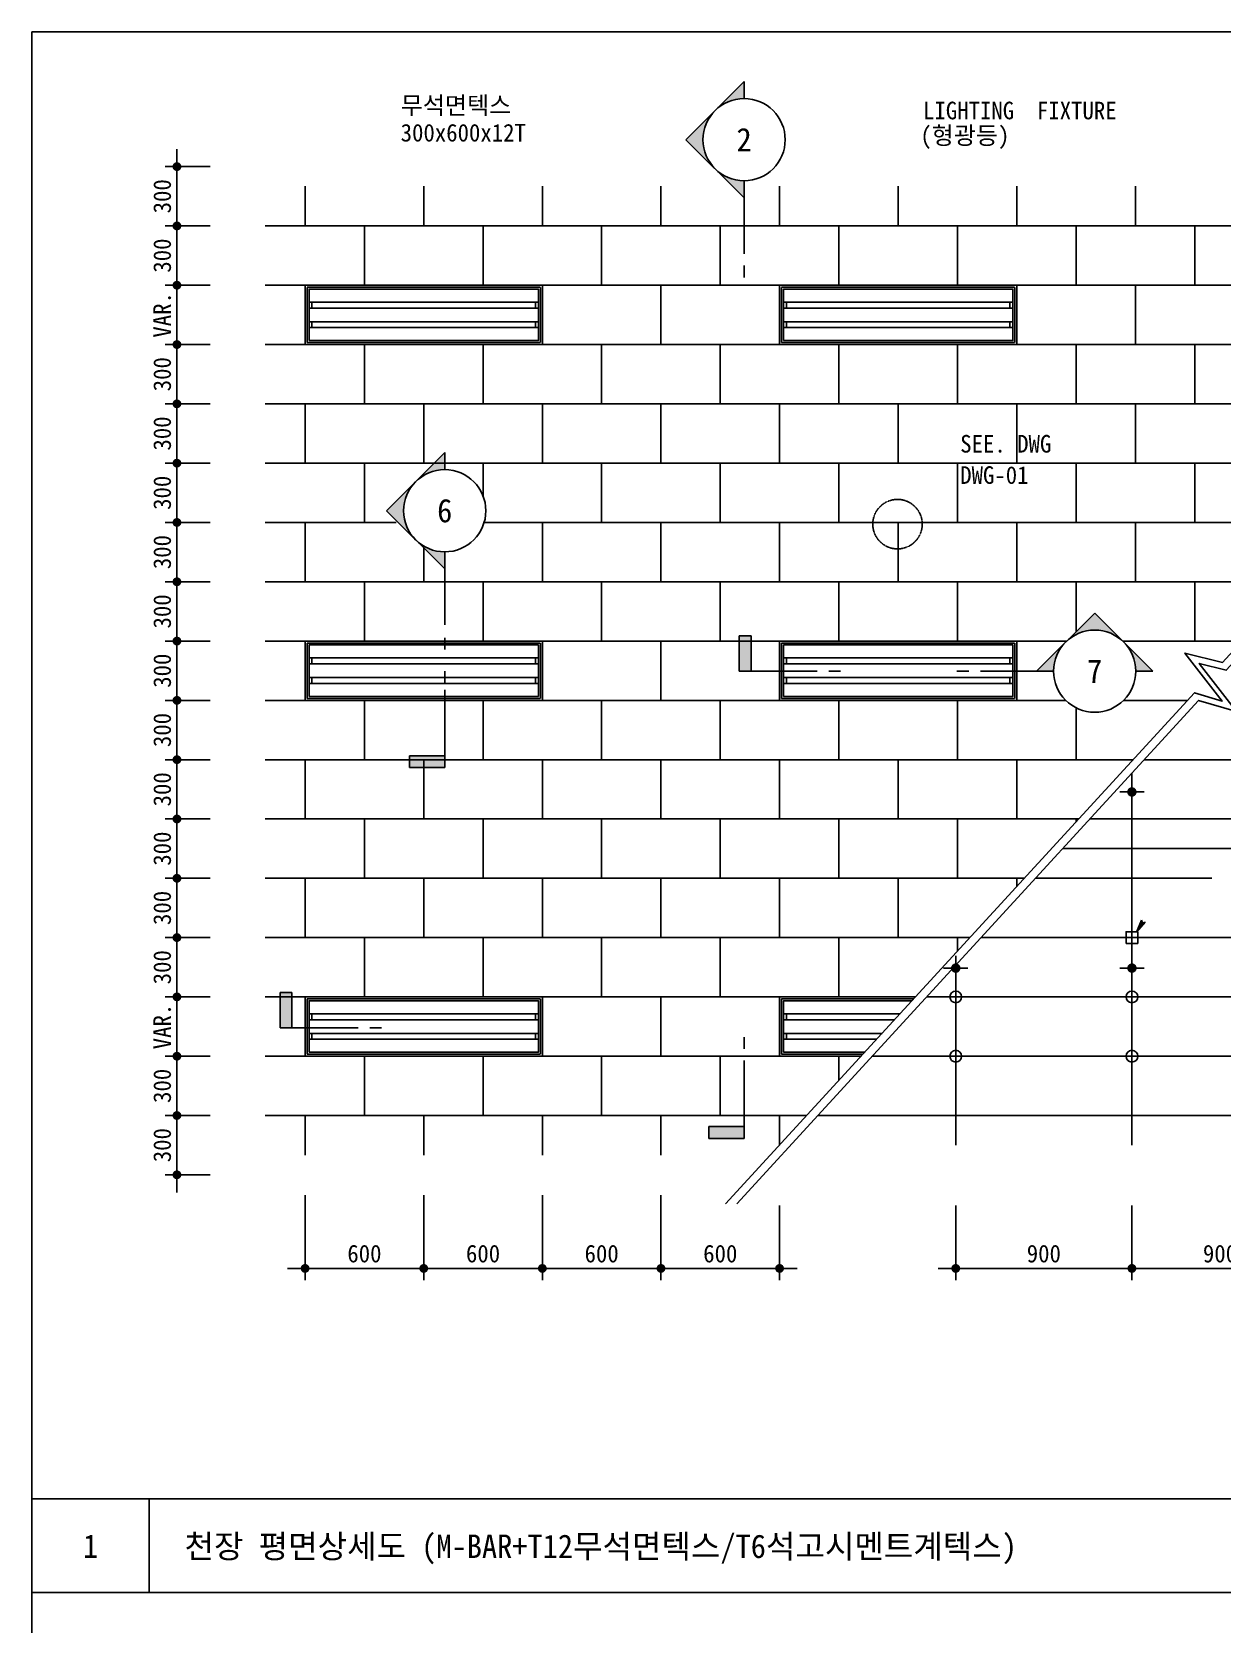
# Model space of a CAD drawing. Header units: millimetres. Extents: x 4197 to 36683, y 11436 to 28100.
# Drawn here: x 4197 to 10278, y 19965 to 28100 of the extents above; entities that cross this region are included whole.
import ezdxf
from ezdxf.enums import TextEntityAlignment as Align

# ---------------------------------------------------------------- set-up
doc = ezdxf.new("R2010")
doc.units = ezdxf.units.MM
doc.header["$MEASUREMENT"] = 0
doc.linetypes.add('HIDDEN', pattern=[0.375, 0.25, -0.125])
doc.layers.get('0').update_dxf_attribs({"linetype": 'CONTINUOUS'})
for name, color, linetype in [('1', 1, 'CONTINUOUS'), ('3', 6, 'CONTINUOUS'), ('9', 9, 'CONTINUOUS'), ('A-DIMS', 7, 'CONTINUOUS'), ('A-MKXS-LEAD', 7, 'CONTINUOUS'), ('CARRY', 4, 'CONTINUOUS'), ('CEILINGTILE', 5, 'CONTINUOUS'), ('FORM', 7, 'CONTINUOUS'), ('LIGHT', 7, 'CONTINUOUS'), ('POT', 7, 'CONTINUOUS'), ('TEX', 3, 'CONTINUOUS'), ('TEXT', 7, 'CONTINUOUS')]:
    doc.layers.add(name, color=color, linetype=linetype)
for name, color, linetype, lineweight in [('A-MKXS-MAK1', 3, 'CONTINUOUS', 25), ('A-MKXS-TEXT1', 3, 'CONTINUOUS', 25), ('A-MKXS-TEXT2', 7, 'CONTINUOUS', 25)]:
    doc.layers.add(name, color=color, linetype=linetype, lineweight=lineweight)
doc.styles.add('HY울릉도L', font='malgun.ttf')
doc.styles.add('돋움', font='')
doc.styles.add('돋움체', font='')
doc.styles.get('돋움').set_extended_font_data('DotumChe')
doc.styles.get('돋움체').set_extended_font_data('DotumChe')
doc.dimstyles.new('CDIM', dxfattribs={"dimtxt": 3, "dimasz": 1.5, "dimexe": 2, "dimexo": 1, "dimgap": 1, "dimtad": 1, "dimdec": 0, "dimrnd": 0.5, "dimzin": 0, "dimdsep": 32, "dimlunit": 6, "dimtxsty": 'HY울릉도L', "dimblk1": '_CIDOT', "dimblk2": '_CIDOT', "dimsah": 1, "dimcen": 5.5, "dimclrd": 2, "dimclre": 2, "dimclrt": 7, "dimadec": 0, "dimazin": 0, "dimtfac": 1, "dimtdec": 0, "dimtix": 1, "dimtmove": 2, "dimatfit": 1, "dimldrblk": '_CIDOT', "dimfxl": 1, "dimtolj": 1, "dimtzin": 0, "dimlwd": -1, "dimarcsym": 0})

# ---------------------------------------------------------------- blocks, each defined once
blk = doc.blocks.new('BKD1')
at = {"layer": 'TEXT', "color": 8}
for p, q in [((2.22, 0.36), (0, 0)), ((0, 0), (1.88, 0)), ((0, 0), (1.88, 0)), ((2.22, -0.36), (0, 0)), ((1.88, 0), (2.22, 0.36)), ((1.88, 0), (2.22, -0.36))]:
    blk.add_line(p, q, dxfattribs=at)
for points in [[(0, 0), (1.88, 0), (2.22, 0.36), (0, 0)], [(2.22, 0.36), (1.88, 0), (0, 0), (2.22, 0.36)], [(0, 0), (1.88, 0), (2.22, -0.36), (0, 0)], [(2.22, -0.36), (1.88, 0), (0, 0), (2.22, -0.36)]]:
    blk.add_solid(points, dxfattribs=at)
blk = doc.blocks.new('POT')
at = {"layer": 'POT', "color": 9}
for p, q in [((-1.25, 0), (1.25, 0)), ((0, -1.25), (0, 1.25))]:
    blk.add_line(p, q, dxfattribs=at)
at = {"layer": 'POT', "color": 41, "const_width": 0.384}
blk.add_lwpolyline([(0, 0.29, -1), (0, -0.29, -1)], format="xyb", close=True, dxfattribs=at)
blk = doc.blocks.new('_CIDOT')
at = {"color": 0, "linetype": 'ByBlock'}
blk.add_line((2, 0), (-1, 0), dxfattribs=at)
at = {"color": 0, "linetype": 'ByBlock', "const_width": 0.5}
blk.add_lwpolyline([(-0.25, 0, 1), (0.25, 0, 1)], format="xyb", close=True, dxfattribs=at)
blk = doc.blocks.new('*D18')
at = {"layer": 'A-DIMS', "lineweight": -2, "transparency": 16777216}
for p, q in [((9816.9, 22104.4), (9816.9, 21722.2)), ((10716.9, 22104.4), (10716.9, 21722.2))]:
    blk.add_line(p, q, dxfattribs=at)
at = {"layer": 'A-DIMS', "transparency": 16777216}
blk.add_line((9861.9, 21782.2), (10671.9, 21782.2), dxfattribs=at)
at = {"layer": 'A-DIMS', "transparency": 16777216, "xscale": 45, "yscale": 45, "zscale": 45, "rotation": 180}
blk.add_blockref('_CIDOT', (9816.9, 21782.2), dxfattribs=at)
at = {"layer": 'A-DIMS', "transparency": 16777216, "xscale": 45, "yscale": 45, "zscale": 45}
blk.add_blockref('_CIDOT', (10716.9, 21782.2), dxfattribs=at)
at = {"layer": 'A-DIMS', "color": 3, "transparency": 16777216, "insert": (10266.9, 21857.3), "char_height": 90, "attachment_point": 5, "style": '돋움체'}
blk.add_mtext('\\A1;900', dxfattribs=at)
blk = doc.blocks.new('*D26')
at = {"layer": 'A-DIMS', "lineweight": -2, "transparency": 16777216}
for p, q in [((6198.9, 22157.2), (6198.9, 21722.2)), ((6804.9, 22104.4), (6804.9, 21722.2))]:
    blk.add_line(p, q, dxfattribs=at)
at = {"layer": 'A-DIMS', "transparency": 16777216}
blk.add_line((6243.9, 21782.2), (6759.9, 21782.2), dxfattribs=at)
at = {"layer": 'A-DIMS', "transparency": 16777216, "xscale": 45, "yscale": 45, "zscale": 45, "rotation": 180}
blk.add_blockref('_CIDOT', (6198.9, 21782.2), dxfattribs=at)
at = {"layer": 'A-DIMS', "transparency": 16777216, "xscale": 45, "yscale": 45, "zscale": 45}
blk.add_blockref('_CIDOT', (6804.9, 21782.2), dxfattribs=at)
at = {"layer": 'A-DIMS', "color": 3, "transparency": 16777216, "insert": (6501.9, 21857.3), "char_height": 90, "attachment_point": 5, "style": '돋움체'}
blk.add_mtext('\\A1;600', dxfattribs=at)
blk = doc.blocks.new('*D27')
at = {"layer": 'A-DIMS', "lineweight": -2, "transparency": 16777216}
for p, q in [((5592.9, 22157.2), (5592.9, 21722.2)), ((6198.9, 22104.4), (6198.9, 21722.2))]:
    blk.add_line(p, q, dxfattribs=at)
at = {"layer": 'A-DIMS', "transparency": 16777216}
blk.add_line((5637.9, 21782.2), (6153.9, 21782.2), dxfattribs=at)
at = {"layer": 'A-DIMS', "transparency": 16777216, "xscale": 45, "yscale": 45, "zscale": 45, "rotation": 180}
blk.add_blockref('_CIDOT', (5592.9, 21782.2), dxfattribs=at)
at = {"layer": 'A-DIMS', "transparency": 16777216, "xscale": 45, "yscale": 45, "zscale": 45}
blk.add_blockref('_CIDOT', (6198.9, 21782.2), dxfattribs=at)
at = {"layer": 'A-DIMS', "color": 3, "transparency": 16777216, "insert": (5895.9, 21857.3), "char_height": 90, "attachment_point": 5, "style": '돋움체'}
blk.add_mtext('\\A1;600', dxfattribs=at)
blk = doc.blocks.new('*D28')
at = {"layer": 'A-DIMS', "lineweight": -2, "transparency": 16777216}
for p, q in [((7410.9, 22157.2), (7410.9, 21722.2)), ((8016.9, 22104.4), (8016.9, 21722.2))]:
    blk.add_line(p, q, dxfattribs=at)
at = {"layer": 'A-DIMS', "transparency": 16777216}
blk.add_line((7455.9, 21782.2), (7971.9, 21782.2), dxfattribs=at)
at = {"layer": 'A-DIMS', "transparency": 16777216, "xscale": 45, "yscale": 45, "zscale": 45, "rotation": 180}
blk.add_blockref('_CIDOT', (7410.9, 21782.2), dxfattribs=at)
at = {"layer": 'A-DIMS', "transparency": 16777216, "xscale": 45, "yscale": 45, "zscale": 45}
blk.add_blockref('_CIDOT', (8016.9, 21782.2), dxfattribs=at)
at = {"layer": 'A-DIMS', "color": 3, "transparency": 16777216, "insert": (7713.9, 21857.3), "char_height": 90, "attachment_point": 5, "style": '돋움체'}
blk.add_mtext('\\A1;600', dxfattribs=at)
blk = doc.blocks.new('*D29')
at = {"layer": 'A-DIMS', "lineweight": -2, "transparency": 16777216}
for p, q in [((6804.9, 22157.2), (6804.9, 21722.2)), ((7410.9, 22104.4), (7410.9, 21722.2))]:
    blk.add_line(p, q, dxfattribs=at)
at = {"layer": 'A-DIMS', "transparency": 16777216}
blk.add_line((6849.9, 21782.2), (7365.9, 21782.2), dxfattribs=at)
at = {"layer": 'A-DIMS', "transparency": 16777216, "xscale": 45, "yscale": 45, "zscale": 45, "rotation": 180}
blk.add_blockref('_CIDOT', (6804.9, 21782.2), dxfattribs=at)
at = {"layer": 'A-DIMS', "transparency": 16777216, "xscale": 45, "yscale": 45, "zscale": 45}
blk.add_blockref('_CIDOT', (7410.9, 21782.2), dxfattribs=at)
at = {"layer": 'A-DIMS', "color": 3, "transparency": 16777216, "insert": (7107.9, 21857.3), "char_height": 90, "attachment_point": 5, "style": '돋움체'}
blk.add_mtext('\\A1;600', dxfattribs=at)
blk = doc.blocks.new('*D30')
at = {"layer": 'A-DIMS', "lineweight": -2, "transparency": 16777216}
for p, q in [((8916.9, 22104.4), (8916.9, 21722.2)), ((9816.9, 22104.4), (9816.9, 21722.2))]:
    blk.add_line(p, q, dxfattribs=at)
at = {"layer": 'A-DIMS', "transparency": 16777216}
blk.add_line((8961.9, 21782.2), (9771.9, 21782.2), dxfattribs=at)
at = {"layer": 'A-DIMS', "transparency": 16777216, "xscale": 45, "yscale": 45, "zscale": 45, "rotation": 180}
blk.add_blockref('_CIDOT', (8916.9, 21782.2), dxfattribs=at)
at = {"layer": 'A-DIMS', "transparency": 16777216, "xscale": 45, "yscale": 45, "zscale": 45}
blk.add_blockref('_CIDOT', (9816.9, 21782.2), dxfattribs=at)
at = {"layer": 'A-DIMS', "color": 3, "transparency": 16777216, "insert": (9366.9, 21857.3), "char_height": 90, "attachment_point": 5, "style": '돋움체'}
blk.add_mtext('\\A1;900', dxfattribs=at)
blk = doc.blocks.new('*D37')
at = {"layer": 'A-DIMS', "lineweight": -2, "transparency": 16777216}
for p, q in [((5107.1, 27411.5), (4878.1, 27411.5)), ((5107.1, 27108.5), (4878.1, 27108.5))]:
    blk.add_line(p, q, dxfattribs=at)
at = {"layer": 'A-DIMS', "transparency": 16777216}
blk.add_line((4938.1, 27366.5), (4938.1, 27153.5), dxfattribs=at)
at = {"layer": 'A-DIMS', "transparency": 16777216, "xscale": 45, "yscale": 45, "zscale": 45}
for p, rotation in [((4938.1, 27411.5), 90), ((4938.1, 27108.5), 270)]:
    blk.add_blockref('_CIDOT', p, dxfattribs=dict(at, rotation=rotation))
at = {"layer": 'A-DIMS', "color": 3, "transparency": 16777216, "insert": (4863.1, 27260), "char_height": 90, "attachment_point": 5, "rotation": 90, "style": '돋움체'}
blk.add_mtext('\\A1;300', dxfattribs=at)
blk = doc.blocks.new('*D38')
at = {"layer": 'A-DIMS', "lineweight": -2, "transparency": 16777216}
for p, q in [((5107.1, 27108.5), (4878.1, 27108.5)), ((5107.1, 26805.5), (4878.1, 26805.5))]:
    blk.add_line(p, q, dxfattribs=at)
at = {"layer": 'A-DIMS', "transparency": 16777216}
blk.add_line((4938.1, 27063.5), (4938.1, 26850.5), dxfattribs=at)
at = {"layer": 'A-DIMS', "transparency": 16777216, "xscale": 45, "yscale": 45, "zscale": 45}
for p, rotation in [((4938.1, 27108.5), 90), ((4938.1, 26805.5), 270)]:
    blk.add_blockref('_CIDOT', p, dxfattribs=dict(at, rotation=rotation))
at = {"layer": 'A-DIMS', "color": 3, "transparency": 16777216, "insert": (4863.1, 26957), "char_height": 90, "attachment_point": 5, "rotation": 90, "style": '돋움체'}
blk.add_mtext('\\A1;300', dxfattribs=at)
blk = doc.blocks.new('*D39')
at = {"layer": 'A-DIMS', "lineweight": -2, "transparency": 16777216}
for p, q in [((5107.1, 26805.5), (4878.1, 26805.5)), ((5107.1, 26502.5), (4878.1, 26502.5))]:
    blk.add_line(p, q, dxfattribs=at)
at = {"layer": 'A-DIMS', "transparency": 16777216}
blk.add_line((4938.1, 26760.5), (4938.1, 26547.5), dxfattribs=at)
at = {"layer": 'A-DIMS', "transparency": 16777216, "xscale": 45, "yscale": 45, "zscale": 45}
for p, rotation in [((4938.1, 26805.5), 90), ((4938.1, 26502.5), 270)]:
    blk.add_blockref('_CIDOT', p, dxfattribs=dict(at, rotation=rotation))
at = {"layer": 'A-DIMS', "color": 3, "transparency": 16777216, "insert": (4863.1, 26654), "char_height": 90, "attachment_point": 5, "rotation": 90, "style": '돋움체'}
blk.add_mtext('\\A1;VAR.', dxfattribs=at)
blk = doc.blocks.new('*D40')
at = {"layer": 'A-DIMS', "lineweight": -2, "transparency": 16777216}
for p, q in [((5107.1, 26502.5), (4878.1, 26502.5)), ((5107.1, 26199.5), (4878.1, 26199.5))]:
    blk.add_line(p, q, dxfattribs=at)
at = {"layer": 'A-DIMS', "transparency": 16777216}
blk.add_line((4938.1, 26457.5), (4938.1, 26244.5), dxfattribs=at)
at = {"layer": 'A-DIMS', "transparency": 16777216, "xscale": 45, "yscale": 45, "zscale": 45}
for p, rotation in [((4938.1, 26502.5), 90), ((4938.1, 26199.5), 270)]:
    blk.add_blockref('_CIDOT', p, dxfattribs=dict(at, rotation=rotation))
at = {"layer": 'A-DIMS', "color": 3, "transparency": 16777216, "insert": (4863.1, 26351), "char_height": 90, "attachment_point": 5, "rotation": 90, "style": '돋움체'}
blk.add_mtext('\\A1;300', dxfattribs=at)
blk = doc.blocks.new('*D41')
at = {"layer": 'A-DIMS', "lineweight": -2, "transparency": 16777216}
for p, q in [((5107.1, 26199.5), (4878.1, 26199.5)), ((5107.1, 25896.5), (4878.1, 25896.5))]:
    blk.add_line(p, q, dxfattribs=at)
at = {"layer": 'A-DIMS', "transparency": 16777216}
blk.add_line((4938.1, 26154.5), (4938.1, 25941.5), dxfattribs=at)
at = {"layer": 'A-DIMS', "transparency": 16777216, "xscale": 45, "yscale": 45, "zscale": 45}
for p, rotation in [((4938.1, 26199.5), 90), ((4938.1, 25896.5), 270)]:
    blk.add_blockref('_CIDOT', p, dxfattribs=dict(at, rotation=rotation))
at = {"layer": 'A-DIMS', "color": 3, "transparency": 16777216, "insert": (4863.1, 26048), "char_height": 90, "attachment_point": 5, "rotation": 90, "style": '돋움체'}
blk.add_mtext('\\A1;300', dxfattribs=at)
blk = doc.blocks.new('*D42')
at = {"layer": 'A-DIMS', "lineweight": -2, "transparency": 16777216}
for p, q in [((5107.1, 25896.5), (4878.1, 25896.5)), ((5107.1, 25593.5), (4878.1, 25593.5))]:
    blk.add_line(p, q, dxfattribs=at)
at = {"layer": 'A-DIMS', "transparency": 16777216}
blk.add_line((4938.1, 25851.5), (4938.1, 25638.5), dxfattribs=at)
at = {"layer": 'A-DIMS', "transparency": 16777216, "xscale": 45, "yscale": 45, "zscale": 45}
for p, rotation in [((4938.1, 25896.5), 90), ((4938.1, 25593.5), 270)]:
    blk.add_blockref('_CIDOT', p, dxfattribs=dict(at, rotation=rotation))
at = {"layer": 'A-DIMS', "color": 3, "transparency": 16777216, "insert": (4863.1, 25745), "char_height": 90, "attachment_point": 5, "rotation": 90, "style": '돋움체'}
blk.add_mtext('\\A1;300', dxfattribs=at)
blk = doc.blocks.new('*D43')
at = {"layer": 'A-DIMS', "lineweight": -2, "transparency": 16777216}
for p, q in [((5107.1, 25593.5), (4878.1, 25593.5)), ((5107.1, 25290.5), (4878.1, 25290.5))]:
    blk.add_line(p, q, dxfattribs=at)
at = {"layer": 'A-DIMS', "transparency": 16777216}
blk.add_line((4938.1, 25548.5), (4938.1, 25335.5), dxfattribs=at)
at = {"layer": 'A-DIMS', "transparency": 16777216, "xscale": 45, "yscale": 45, "zscale": 45}
for p, rotation in [((4938.1, 25593.5), 90), ((4938.1, 25290.5), 270)]:
    blk.add_blockref('_CIDOT', p, dxfattribs=dict(at, rotation=rotation))
at = {"layer": 'A-DIMS', "color": 3, "transparency": 16777216, "insert": (4863.1, 25442), "char_height": 90, "attachment_point": 5, "rotation": 90, "style": '돋움체'}
blk.add_mtext('\\A1;300', dxfattribs=at)
blk = doc.blocks.new('*D44')
at = {"layer": 'A-DIMS', "lineweight": -2, "transparency": 16777216}
for p, q in [((5107.1, 25290.5), (4878.1, 25290.5)), ((5107.1, 24987.5), (4878.1, 24987.5))]:
    blk.add_line(p, q, dxfattribs=at)
at = {"layer": 'A-DIMS', "transparency": 16777216}
blk.add_line((4938.1, 25245.5), (4938.1, 25032.5), dxfattribs=at)
at = {"layer": 'A-DIMS', "transparency": 16777216, "xscale": 45, "yscale": 45, "zscale": 45}
for p, rotation in [((4938.1, 25290.5), 90), ((4938.1, 24987.5), 270)]:
    blk.add_blockref('_CIDOT', p, dxfattribs=dict(at, rotation=rotation))
at = {"layer": 'A-DIMS', "color": 3, "transparency": 16777216, "insert": (4863.1, 25139), "char_height": 90, "attachment_point": 5, "rotation": 90, "style": '돋움체'}
blk.add_mtext('\\A1;300', dxfattribs=at)
blk = doc.blocks.new('*D45')
at = {"layer": 'A-DIMS', "lineweight": -2, "transparency": 16777216}
for p, q in [((5107.1, 24987.5), (4878.1, 24987.5)), ((5107.1, 24684.5), (4878.1, 24684.5))]:
    blk.add_line(p, q, dxfattribs=at)
at = {"layer": 'A-DIMS', "transparency": 16777216}
blk.add_line((4938.1, 24942.5), (4938.1, 24729.5), dxfattribs=at)
at = {"layer": 'A-DIMS', "transparency": 16777216, "xscale": 45, "yscale": 45, "zscale": 45}
for p, rotation in [((4938.1, 24987.5), 90), ((4938.1, 24684.5), 270)]:
    blk.add_blockref('_CIDOT', p, dxfattribs=dict(at, rotation=rotation))
at = {"layer": 'A-DIMS', "color": 3, "transparency": 16777216, "insert": (4863.1, 24836), "char_height": 90, "attachment_point": 5, "rotation": 90, "style": '돋움체'}
blk.add_mtext('\\A1;300', dxfattribs=at)
blk = doc.blocks.new('*D46')
at = {"layer": 'A-DIMS', "lineweight": -2, "transparency": 16777216}
for p, q in [((5107.1, 24684.5), (4878.1, 24684.5)), ((5107.1, 24381.5), (4878.1, 24381.5))]:
    blk.add_line(p, q, dxfattribs=at)
at = {"layer": 'A-DIMS', "transparency": 16777216}
blk.add_line((4938.1, 24639.5), (4938.1, 24426.5), dxfattribs=at)
at = {"layer": 'A-DIMS', "transparency": 16777216, "xscale": 45, "yscale": 45, "zscale": 45}
for p, rotation in [((4938.1, 24684.5), 90), ((4938.1, 24381.5), 270)]:
    blk.add_blockref('_CIDOT', p, dxfattribs=dict(at, rotation=rotation))
at = {"layer": 'A-DIMS', "color": 3, "transparency": 16777216, "insert": (4863.1, 24533), "char_height": 90, "attachment_point": 5, "rotation": 90, "style": '돋움체'}
blk.add_mtext('\\A1;300', dxfattribs=at)
blk = doc.blocks.new('*D47')
at = {"layer": 'A-DIMS', "lineweight": -2, "transparency": 16777216}
for p, q in [((5107.1, 24381.5), (4878.1, 24381.5)), ((5107.1, 24078.5), (4878.1, 24078.5))]:
    blk.add_line(p, q, dxfattribs=at)
at = {"layer": 'A-DIMS', "transparency": 16777216}
blk.add_line((4938.1, 24336.5), (4938.1, 24123.5), dxfattribs=at)
at = {"layer": 'A-DIMS', "transparency": 16777216, "xscale": 45, "yscale": 45, "zscale": 45}
for p, rotation in [((4938.1, 24381.5), 90), ((4938.1, 24078.5), 270)]:
    blk.add_blockref('_CIDOT', p, dxfattribs=dict(at, rotation=rotation))
at = {"layer": 'A-DIMS', "color": 3, "transparency": 16777216, "insert": (4863.1, 24230), "char_height": 90, "attachment_point": 5, "rotation": 90, "style": '돋움체'}
blk.add_mtext('\\A1;300', dxfattribs=at)
blk = doc.blocks.new('*D48')
at = {"layer": 'A-DIMS', "lineweight": -2, "transparency": 16777216}
for p, q in [((5107.1, 24078.5), (4878.1, 24078.5)), ((5107.1, 23775.5), (4878.1, 23775.5))]:
    blk.add_line(p, q, dxfattribs=at)
at = {"layer": 'A-DIMS', "transparency": 16777216}
blk.add_line((4938.1, 24033.5), (4938.1, 23820.5), dxfattribs=at)
at = {"layer": 'A-DIMS', "transparency": 16777216, "xscale": 45, "yscale": 45, "zscale": 45}
for p, rotation in [((4938.1, 24078.5), 90), ((4938.1, 23775.5), 270)]:
    blk.add_blockref('_CIDOT', p, dxfattribs=dict(at, rotation=rotation))
at = {"layer": 'A-DIMS', "color": 3, "transparency": 16777216, "insert": (4863.1, 23927), "char_height": 90, "attachment_point": 5, "rotation": 90, "style": '돋움체'}
blk.add_mtext('\\A1;300', dxfattribs=at)
blk = doc.blocks.new('*D49')
at = {"layer": 'A-DIMS', "lineweight": -2, "transparency": 16777216}
for p, q in [((5107.1, 23775.5), (4878.1, 23775.5)), ((5107.1, 23472.5), (4878.1, 23472.5))]:
    blk.add_line(p, q, dxfattribs=at)
at = {"layer": 'A-DIMS', "transparency": 16777216}
blk.add_line((4938.1, 23730.5), (4938.1, 23517.5), dxfattribs=at)
at = {"layer": 'A-DIMS', "transparency": 16777216, "xscale": 45, "yscale": 45, "zscale": 45}
for p, rotation in [((4938.1, 23775.5), 90), ((4938.1, 23472.5), 270)]:
    blk.add_blockref('_CIDOT', p, dxfattribs=dict(at, rotation=rotation))
at = {"layer": 'A-DIMS', "color": 3, "transparency": 16777216, "insert": (4863.1, 23624), "char_height": 90, "attachment_point": 5, "rotation": 90, "style": '돋움체'}
blk.add_mtext('\\A1;300', dxfattribs=at)
blk = doc.blocks.new('*D50')
at = {"layer": 'A-DIMS', "lineweight": -2, "transparency": 16777216}
for p, q in [((5107.1, 23472.5), (4878.1, 23472.5)), ((5107.1, 23169.5), (4878.1, 23169.5))]:
    blk.add_line(p, q, dxfattribs=at)
at = {"layer": 'A-DIMS', "transparency": 16777216}
blk.add_line((4938.1, 23427.5), (4938.1, 23214.5), dxfattribs=at)
at = {"layer": 'A-DIMS', "transparency": 16777216, "xscale": 45, "yscale": 45, "zscale": 45}
for p, rotation in [((4938.1, 23472.5), 90), ((4938.1, 23169.5), 270)]:
    blk.add_blockref('_CIDOT', p, dxfattribs=dict(at, rotation=rotation))
at = {"layer": 'A-DIMS', "color": 3, "transparency": 16777216, "insert": (4863.1, 23321), "char_height": 90, "attachment_point": 5, "rotation": 90, "style": '돋움체'}
blk.add_mtext('\\A1;300', dxfattribs=at)
blk = doc.blocks.new('*D51')
at = {"layer": 'A-DIMS', "lineweight": -2, "transparency": 16777216}
for p, q in [((5107.1, 23169.5), (4878.1, 23169.5)), ((5107.1, 22866.5), (4878.1, 22866.5))]:
    blk.add_line(p, q, dxfattribs=at)
at = {"layer": 'A-DIMS', "transparency": 16777216}
blk.add_line((4938.1, 23124.5), (4938.1, 22911.5), dxfattribs=at)
at = {"layer": 'A-DIMS', "transparency": 16777216, "xscale": 45, "yscale": 45, "zscale": 45}
for p, rotation in [((4938.1, 23169.5), 90), ((4938.1, 22866.5), 270)]:
    blk.add_blockref('_CIDOT', p, dxfattribs=dict(at, rotation=rotation))
at = {"layer": 'A-DIMS', "color": 3, "transparency": 16777216, "insert": (4863.1, 23018), "char_height": 90, "attachment_point": 5, "rotation": 90, "style": '돋움체'}
blk.add_mtext('\\A1;VAR.', dxfattribs=at)
blk = doc.blocks.new('*D52')
at = {"layer": 'A-DIMS', "lineweight": -2, "transparency": 16777216}
for p, q in [((5107.1, 22866.5), (4878.1, 22866.5)), ((5107.1, 22563.5), (4878.1, 22563.5))]:
    blk.add_line(p, q, dxfattribs=at)
at = {"layer": 'A-DIMS', "transparency": 16777216}
blk.add_line((4938.1, 22821.5), (4938.1, 22608.5), dxfattribs=at)
at = {"layer": 'A-DIMS', "transparency": 16777216, "xscale": 45, "yscale": 45, "zscale": 45}
for p, rotation in [((4938.1, 22866.5), 90), ((4938.1, 22563.5), 270)]:
    blk.add_blockref('_CIDOT', p, dxfattribs=dict(at, rotation=rotation))
at = {"layer": 'A-DIMS', "color": 3, "transparency": 16777216, "insert": (4863.1, 22715), "char_height": 90, "attachment_point": 5, "rotation": 90, "style": '돋움체'}
blk.add_mtext('\\A1;300', dxfattribs=at)
blk = doc.blocks.new('*D53')
at = {"layer": 'A-DIMS', "lineweight": -2, "transparency": 16777216}
for p, q in [((5107.1, 22563.5), (4878.1, 22563.5)), ((5107.1, 22260.5), (4878.1, 22260.5))]:
    blk.add_line(p, q, dxfattribs=at)
at = {"layer": 'A-DIMS', "transparency": 16777216}
blk.add_line((4938.1, 22518.5), (4938.1, 22305.5), dxfattribs=at)
at = {"layer": 'A-DIMS', "transparency": 16777216, "xscale": 45, "yscale": 45, "zscale": 45}
for p, rotation in [((4938.1, 22563.5), 90), ((4938.1, 22260.5), 270)]:
    blk.add_blockref('_CIDOT', p, dxfattribs=dict(at, rotation=rotation))
at = {"layer": 'A-DIMS', "color": 3, "transparency": 16777216, "insert": (4863.1, 22412), "char_height": 90, "attachment_point": 5, "rotation": 90, "style": '돋움체'}
blk.add_mtext('\\A1;300', dxfattribs=at)

msp = doc.modelspace()

# ---------------------------------------------------------------- hatches: boundary and pattern name
at = {"layer": 'A-MKXS-MAK1'}
h = msp.add_hatch(color=256, dxfattribs=at)
h.paths.add_polyline_path([(7538.6, 27549.2), (7687.1, 27400.7, -0.414214), (7687.1, 27697.7)])
h.paths.add_polyline_path([(7687.1, 27400.7), (7835.6, 27252.2), (7835.6, 27339.2, -0.198912)])
h.paths.add_polyline_path([(7687.1, 27697.7, -0.198912), (7835.6, 27759.2), (7835.6, 27846.2)])
h = msp.add_hatch(color=256, dxfattribs=at)
h.paths.add_polyline_path([(6009.2, 25653.2), (6157.7, 25504.7, -0.414214), (6157.7, 25801.7)])
h.paths.add_polyline_path([(6157.7, 25504.7), (6306.2, 25356.2), (6306.2, 25443.2, -0.198912)])
h.paths.add_polyline_path([(6157.7, 25801.7, -0.198912), (6306.2, 25863.2), (6306.2, 25950.2)])
h = msp.add_hatch(color=256, dxfattribs=at)
h.paths.add_polyline_path([(9626.6, 25130.6), (9478.1, 24982.1, -0.414214), (9775.1, 24982.1)])
h.paths.add_polyline_path([(9478.1, 24982.1), (9329.6, 24833.6), (9416.6, 24833.6, -0.198912)])
h.paths.add_polyline_path([(9775.1, 24982.1, -0.198912), (9836.6, 24833.6), (9923.6, 24833.6)])
for points in [[(7870.9, 25013.6), (7810.9, 25013.6), (7810.9, 24833.6), (7870.9, 24833.6)], [(6126.2, 24401.1), (6126.2, 24341.1), (6306.2, 24341.1), (6306.2, 24401.1)], [(5525.6, 23191.2), (5465.6, 23191.2), (5465.6, 23011.2), (5525.6, 23011.2)], [(7655.6, 22506.5), (7655.6, 22446.5), (7835.6, 22446.5), (7835.6, 22506.5)]]:
    msp.add_hatch(color=256, dxfattribs=at).paths.add_polyline_path(points)

# ---------------------------------------------------------------- linework, layer by layer
at = {"color": 9, "linetype": 'ByBlock'}
msp.add_line((4938.1, 27381.5), (4938.1, 27138.5), dxfattribs=at)
msp.add_lwpolyline([(25759.4, 28100.1), (25759.4, 12014.1), (4196.9, 12014.1), (4196.9, 28100.1)], close=True)
for points in [[(7741.4, 22111.5), (10136.1, 24723.1), (10278.2, 24681.1), (10087.9, 24926.4), (10278.8, 24878.7), (12823.1, 27653.5)], [(7798.5, 22111.5), (10157.8, 24684.6), (10351, 24627.6), (10160.6, 24872.9), (10298.8, 24838.4), (12880.2, 27653.5)]]:
    msp.add_lwpolyline(points)
at = {"layer": '1', "linetype": 'HIDDEN'}
for p, q in [((9879.9, 24381.5), (14191.6, 24381.5)), ((9602, 24078.5), (14191.6, 24078.5)), ((9324.2, 23775.5), (10224.7, 23775.5)), ((8212.9, 22563.5), (14191.6, 22563.5))]:
    msp.add_line(p, q, dxfattribs=at)
at = {"layer": '1'}
msp.add_line((14191.6, 23472.5), (9046.4, 23472.5), dxfattribs=at)
msp.add_lwpolyline([(9786.9, 23442.5), (9786.9, 23502.5), (9846.9, 23502.5), (9846.9, 23442.5)], close=True, dxfattribs=at)
at = {"layer": '3', "linetype": 'HIDDEN'}
msp.add_line((14191.6, 23927), (9463.1, 23927), dxfattribs=at)
at = {"layer": '3'}
for p, q in [((8768.5, 23169.5), (14191.6, 23169.5)), ((8490.7, 22866.5), (14191.6, 22866.5))]:
    msp.add_line(p, q, dxfattribs=at)
at = {"layer": '9'}
for centre in [(8916.9, 23169.5), (9816.9, 23169.5), (8916.9, 22866.5), (9816.9, 22866.5)]:
    msp.add_circle(centre, 30, dxfattribs=at)
at = {"layer": 'A-DIMS'}
for p, q in [((5592.9, 22134.4), (5592.9, 21776.8)), ((6198.9, 22134.4), (6198.9, 21776.8)), ((6198.9, 22134.4), (6198.9, 21776.8)), ((8946.9, 21782.2), (9786.9, 21782.2))]:
    msp.add_line(p, q, dxfattribs=at)
at = {"layer": 'A-MKXS-LEAD'}
for points in [[(7217.1, 26000.5, 0, 30, 0), (7217.1, 26090.5, 0, 0, 0), (7217.1, 27693.5, 0, 0, 0), (6774.2, 27693.5, 0, 0, 0)], [(8426.8, 26721.1, 0, 30, 0), (8426.8, 26811.1, 0, 0, 0), (8426.8, 27693.5, 0, 0, 0), (8714.9, 27693.5, 0, 0, 0)], [(8684, 25699.5, 0, 30, 0), (8714.2, 25784.2, 0, 0, 0), (8758.3, 25907.4, 0, 0, 0), (9666.7, 25907.4, 0, 0, 0)], [(9840.9, 23502.8, 0, 30, 0), (9888, 23579.5, 0, 0, 0), (10008.2, 23775.5, 0, 0, 0), (10255.7, 23775.5, 0, 0, 0)]]:
    msp.add_lwpolyline(points, format="xyseb", dxfattribs=at)
at = {"layer": 'A-MKXS-MAK1'}
for p, q in [((7835.6, 27846.2), (7538.6, 27549.2)), ((7835.6, 27759.2), (7835.6, 27846.2)), ((7835.6, 27252.2), (7538.6, 27549.2)), ((7835.6, 26965.5), (7835.6, 27339.2)), ((7835.6, 26845.5), (7835.6, 26905.5)), ((6306.2, 25950.2), (6009.2, 25653.2)), ((6306.2, 25863.2), (6306.2, 25950.2)), ((6306.2, 25356.2), (6009.2, 25653.2)), ((6306.2, 25069.6), (6306.2, 25443.2)), ((9329.6, 24833.6), (9626.6, 25130.6)), ((9923.6, 24833.6), (9626.6, 25130.6)), ((6306.2, 24944.5), (6306.2, 25004.5)), ((7810.9, 25013.6), (7870.9, 25013.6)), ((7810.9, 24833.6), (7810.9, 25013.6)), ((7870.9, 24833.6), (7870.9, 25013.6)), ((6306.2, 24774.5), (6306.2, 24834.5)), ((7810.9, 24833.6), (8208.7, 24833.6)), ((8268.7, 24833.6), (8328.7, 24833.6)), ((8923, 24833.6), (8983, 24833.6)), ((9043, 24833.6), (9416.6, 24833.6)), ((9836.6, 24833.6), (9923.6, 24833.6)), ((6306.2, 24341.1), (6306.2, 24738.9)), ((6126.2, 24341.1), (6126.2, 24401.1)), ((6306.2, 24401.1), (6126.2, 24401.1)), ((6306.2, 24341.1), (6126.2, 24341.1)), ((5465.6, 23191.2), (5525.6, 23191.2)), ((5465.6, 23011.2), (5465.6, 23191.2)), ((5525.6, 23011.2), (5525.6, 23191.2)), ((5465.6, 23011.2), (5863.4, 23011.2)), ((5923.4, 23011.2), (5983.4, 23011.2)), ((7835.6, 22904.3), (7835.6, 22964.3)), ((7835.6, 22446.5), (7835.6, 22844.3)), ((7835.6, 22506.5), (7655.6, 22506.5)), ((7655.6, 22446.5), (7655.6, 22506.5)), ((7835.6, 22446.5), (7655.6, 22446.5))]:
    msp.add_line(p, q, dxfattribs=at)
for centre in [(7835.6, 27549.2), (6306.2, 25653.2), (9626.6, 24833.6)]:
    msp.add_circle(centre, 210, dxfattribs=at)
at = {"layer": 'CARRY', "color": 4}
for p, q in [((9816.9, 24312.8), (9816.9, 22412)), ((8916.9, 23331.3), (8916.9, 22412))]:
    msp.add_line(p, q, dxfattribs=at)
at = {"layer": 'CEILINGTILE'}
for p, q in [((5592.9, 27311.5), (5592.9, 27108.5)), ((6198.9, 27311.5), (6198.9, 27108.5)), ((6804.9, 27311.5), (6804.9, 27108.5)), ((7410.9, 27311.5), (7410.9, 27108.5)), ((8016.9, 27311.5), (8016.9, 27108.5)), ((8622.9, 27311.5), (8622.9, 27108.5)), ((9228.9, 27311.5), (9228.9, 27108.5)), ((9834.9, 27311.5), (9834.9, 27108.5)), ((5388.2, 27108.5), (12323.4, 27108.5)), ((5895.9, 27108.5), (5895.9, 26805.5)), ((6501.9, 27108.5), (6501.9, 26805.5)), ((7107.9, 27108.5), (7107.9, 26805.5)), ((7713.9, 27108.5), (7713.9, 26805.5)), ((8319.9, 27108.5), (8319.9, 26805.5)), ((8925.9, 27108.5), (8925.9, 26805.5)), ((9531.9, 27108.5), (9531.9, 26805.5)), ((10137.9, 27108.5), (10137.9, 26805.5)), ((5388.2, 26805.5), (12045.6, 26805.5)), ((5592.9, 26805.5), (5592.9, 26502.5)), ((6804.9, 26805.5), (6804.9, 26502.5)), ((7410.9, 26805.5), (7410.9, 26502.5)), ((8016.9, 26805.5), (8016.9, 26502.5)), ((9834.9, 26805.5), (9834.9, 26502.5)), ((9834.9, 26805.5), (9834.9, 26502.5)), ((5388.2, 26502.5), (11767.7, 26502.5)), ((5895.9, 26502.5), (5895.9, 26199.5)), ((6501.9, 26502.5), (6501.9, 26199.5)), ((7107.9, 26502.5), (7107.9, 26199.5)), ((7713.9, 26502.5), (7713.9, 26199.5)), ((8319.9, 26502.5), (8319.9, 26199.5)), ((8925.9, 26502.5), (8925.9, 26199.5)), ((9531.9, 26502.5), (9531.9, 26199.5)), ((10137.9, 26502.5), (10137.9, 26199.5)), ((5388.2, 26199.5), (11489.9, 26199.5)), ((5592.9, 26199.5), (5592.9, 25896.5)), ((6198.9, 26199.5), (6198.9, 25896.5)), ((6804.9, 26199.5), (6804.9, 25896.5)), ((7410.9, 26199.5), (7410.9, 25896.5)), ((8016.9, 26199.5), (8016.9, 25896.5)), ((8622.9, 26199.5), (8622.9, 25896.5)), ((9228.9, 26199.5), (9228.9, 25896.5)), ((9834.9, 26199.5), (9834.9, 25896.5)), ((5388.2, 25896.5), (11269.1, 25896.5)), ((5895.9, 25896.5), (5895.9, 25593.5)), ((6501.9, 25896.5), (6501.9, 25729.2)), ((7107.9, 25896.5), (7107.9, 25593.5)), ((7713.9, 25896.5), (7713.9, 25593.5)), ((8319.9, 25896.5), (8319.9, 25593.5)), ((8925.9, 25896.5), (8925.9, 25593.5)), ((9531.9, 25896.5), (9531.9, 25593.5)), ((10137.9, 25896.5), (10137.9, 25593.5)), ((5388.2, 25593.5), (6058.8, 25593.5)), ((5592.9, 25593.5), (5592.9, 25290.5)), ((6507.5, 25593.5), (10934.2, 25593.5)), ((6804.9, 25593.5), (6804.9, 25290.5)), ((7410.9, 25593.5), (7410.9, 25290.5)), ((8016.9, 25593.5), (8016.9, 25290.5)), ((8622.9, 25593.5), (8622.9, 25290.5)), ((9228.9, 25593.5), (9228.9, 25290.5)), ((9834.9, 25593.5), (9834.9, 25290.5)), ((6198.9, 25463.5), (6198.9, 25290.5)), ((5388.2, 25290.5), (10656.4, 25290.5)), ((5895.9, 25290.5), (5895.9, 24987.5)), ((6501.9, 25290.5), (6501.9, 24987.5)), ((7107.9, 25290.5), (7107.9, 24987.5)), ((7713.9, 25290.5), (7713.9, 24987.5)), ((8319.9, 25290.5), (8319.9, 24987.5)), ((8925.9, 25290.5), (8925.9, 24987.5)), ((9531.9, 25290.5), (9531.9, 25034.6)), ((10137.9, 25290.5), (10137.9, 24987.5)), ((5388.2, 24987.5), (9484.5, 24987.5)), ((5592.9, 24987.5), (5592.9, 24684.5)), ((5592.9, 24987.5), (5592.9, 24684.5)), ((6804.9, 24987.5), (6804.9, 24684.5)), ((6804.9, 24987.5), (6804.9, 24684.5)), ((7410.9, 24987.5), (7410.9, 24684.5)), ((8016.9, 24987.5), (8016.9, 24684.5)), ((9228.9, 24987.5), (9228.9, 24684.5)), ((9769.7, 24987.5), (10378.5, 24987.5)), ((5388.2, 24684.5), (9478.8, 24684.5)), ((5895.9, 24684.5), (5895.9, 24381.5)), ((6501.9, 24684.5), (6501.9, 24381.5)), ((7107.9, 24684.5), (7107.9, 24381.5)), ((7713.9, 24684.5), (7713.9, 24381.5)), ((8319.9, 24684.5), (8319.9, 24381.5)), ((8925.9, 24684.5), (8925.9, 24381.5)), ((9774.5, 24684.5), (10100.7, 24684.5)), ((9531.9, 24646.2), (9531.9, 24381.5)), ((5388.2, 24381.5), (9822.9, 24381.5)), ((5592.9, 24381.5), (5592.9, 24078.5)), ((6198.9, 24381.5), (6198.9, 24078.5)), ((6804.9, 24381.5), (6804.9, 24078.5)), ((7410.9, 24381.5), (7410.9, 24078.5)), ((8016.9, 24381.5), (8016.9, 24078.5)), ((8622.9, 24381.5), (8622.9, 24078.5)), ((9228.9, 24381.5), (9228.9, 24078.5)), ((5388.2, 24078.5), (9545, 24078.5)), ((5895.9, 24078.5), (5895.9, 23775.5)), ((6501.9, 24078.5), (6501.9, 23775.5)), ((7107.9, 24078.5), (7107.9, 23775.5)), ((7713.9, 24078.5), (7713.9, 23775.5)), ((8319.9, 24078.5), (8319.9, 23775.5)), ((8925.9, 24078.5), (8925.9, 23775.5)), ((9531.9, 24078.5), (9531.9, 24064.2)), ((5388.2, 23775.5), (9267.2, 23775.5)), ((5592.9, 23775.5), (5592.9, 23472.5)), ((6198.9, 23775.5), (6198.9, 23472.5)), ((6804.9, 23775.5), (6804.9, 23472.5)), ((7410.9, 23775.5), (7410.9, 23472.5)), ((8016.9, 23775.5), (8016.9, 23472.5)), ((8622.9, 23775.5), (8622.9, 23472.5)), ((9228.9, 23775.5), (9228.9, 23733.7)), ((5388.2, 23472.5), (8989.3, 23472.5)), ((5895.9, 23472.5), (5895.9, 23169.5)), ((6501.9, 23472.5), (6501.9, 23169.5)), ((7107.9, 23472.5), (7107.9, 23169.5)), ((7713.9, 23472.5), (7713.9, 23169.5)), ((8319.9, 23472.5), (8319.9, 23169.5)), ((8925.9, 23472.5), (8925.9, 23403.3)), ((5388.2, 23169.5), (8711.5, 23169.5)), ((5592.9, 23169.5), (5592.9, 22866.5)), ((5592.9, 23169.5), (5592.9, 22866.5)), ((6804.9, 23169.5), (6804.9, 22866.5)), ((6804.9, 23169.5), (6804.9, 22866.5)), ((7410.9, 23169.5), (7410.9, 22866.5)), ((8016.9, 23169.5), (8016.9, 22866.5)), ((5388.2, 22866.5), (8433.7, 22866.5)), ((5895.9, 22866.5), (5895.9, 22563.5)), ((6501.9, 22866.5), (6501.9, 22563.5)), ((7107.9, 22866.5), (7107.9, 22563.5)), ((7713.9, 22866.5), (7713.9, 22563.5)), ((8319.9, 22866.5), (8319.9, 22742.4)), ((5388.2, 22563.5), (8155.8, 22563.5)), ((5592.9, 22563.5), (5592.9, 22360.5)), ((6198.9, 22563.5), (6198.9, 22360.5)), ((6804.9, 22563.5), (6804.9, 22360.5)), ((7410.9, 22563.5), (7410.9, 22360.5)), ((8016.9, 22563.5), (8016.9, 22412))]:
    msp.add_line(p, q, dxfattribs=at)
at = {"layer": 'FORM', "linetype": 'Continuous'}
for p, q in [((15087.7, 20605.6), (4196.9, 20605.6)), ((4796.9, 20605.6), (4796.9, 20125.6)), ((25759.4, 20125.6), (4196.9, 20125.6))]:
    msp.add_line(p, q, dxfattribs=at)
at = {"layer": 'LIGHT'}
for p, q in [((5612.9, 26719), (6784.9, 26719)), ((5612.9, 26689), (6784.9, 26689)), ((8036.9, 26719), (9208.9, 26719)), ((8036.9, 26689), (9208.9, 26689)), ((5612.9, 26619), (6784.9, 26619)), ((8036.9, 26619), (9208.9, 26619)), ((5612.9, 26589), (6784.9, 26589)), ((8036.9, 26589), (9208.9, 26589)), ((5612.9, 24901), (6784.9, 24901)), ((8036.9, 24901), (9208.9, 24901)), ((5612.9, 24871), (6784.9, 24871)), ((8036.9, 24871), (9208.9, 24871)), ((5612.9, 24801), (6784.9, 24801)), ((5612.9, 24771), (6784.9, 24771)), ((8036.9, 24801), (9208.9, 24801)), ((8036.9, 24771), (9208.9, 24771)), ((5612.9, 23083), (6784.9, 23083)), ((5612.9, 23053), (6784.9, 23053)), ((8036.9, 23083), (8632.2, 23083)), ((8036.9, 23053), (8604.7, 23053)), ((5612.9, 22983), (6784.9, 22983)), ((5612.9, 22953), (6784.9, 22953)), ((8036.9, 22983), (8540.5, 22983)), ((8036.9, 22953), (8513, 22953))]:
    msp.add_line(p, q, dxfattribs=at)
for points in [[(5592.9, 26502.5), (5592.9, 26805.5), (6804.9, 26805.5), (6804.9, 26502.5)], [(5612.9, 26522.5), (5612.9, 26785.5), (6784.9, 26785.5), (6784.9, 26522.5)], [(8016.9, 26502.5), (8016.9, 26805.5), (9228.9, 26805.5), (9228.9, 26502.5)], [(8036.9, 26522.5), (8036.9, 26785.5), (9208.9, 26785.5), (9208.9, 26522.5)], [(5592.9, 24684.5), (5592.9, 24987.5), (6804.9, 24987.5), (6804.9, 24684.5)], [(8016.9, 24684.5), (8016.9, 24987.5), (9228.9, 24987.5), (9228.9, 24684.5)], [(5612.9, 24704.5), (5612.9, 24967.5), (6784.9, 24967.5), (6784.9, 24704.5)], [(8036.9, 24704.5), (8036.9, 24967.5), (9208.9, 24967.5), (9208.9, 24704.5)], [(5592.9, 22866.5), (5592.9, 23169.5), (6804.9, 23169.5), (6804.9, 22866.5)], [(5612.9, 22886.5), (5612.9, 23149.5), (6784.9, 23149.5), (6784.9, 22886.5)]]:
    msp.add_lwpolyline(points, close=True, dxfattribs=at)
at = {"layer": 'LIGHT', "linetype": 'HIDDEN'}
for points in [[(5602.9, 26512.5), (5602.9, 26795.5), (6794.9, 26795.5), (6794.9, 26512.5)], [(8026.9, 26512.5), (8026.9, 26795.5), (9218.9, 26795.5), (9218.9, 26512.5)], [(5602.9, 24694.5), (5602.9, 24977.5), (6794.9, 24977.5), (6794.9, 24694.5)], [(8026.9, 24694.5), (8026.9, 24977.5), (9218.9, 24977.5), (9218.9, 24694.5)], [(5602.9, 22876.5), (5602.9, 23159.5), (6794.9, 23159.5), (6794.9, 22876.5)]]:
    msp.add_lwpolyline(points, close=True, dxfattribs=at)
at = {"layer": 'LIGHT'}
for points in [[(5627.9, 26689), (5627.9, 26719)], [(6769.9, 26719), (6769.9, 26689)], [(8051.9, 26689), (8051.9, 26719)], [(9193.9, 26719), (9193.9, 26689)], [(5627.9, 26589), (5627.9, 26619)], [(6769.9, 26619), (6769.9, 26589)], [(8051.9, 26589), (8051.9, 26619)], [(9193.9, 26619), (9193.9, 26589)], [(5627.9, 24871), (5627.9, 24901)], [(6769.9, 24901), (6769.9, 24871)], [(8051.9, 24871), (8051.9, 24901)], [(9193.9, 24901), (9193.9, 24871)], [(5627.9, 24771), (5627.9, 24801)], [(6769.9, 24801), (6769.9, 24771)], [(8051.9, 24771), (8051.9, 24801)], [(9193.9, 24801), (9193.9, 24771)], [(8016.9, 22866.5), (8016.9, 23169.5), (8711.5, 23169.5)], [(8036.9, 22886.5), (8036.9, 23149.5), (8693.2, 23149.5)], [(5627.9, 23053), (5627.9, 23083)], [(6769.9, 23083), (6769.9, 23053)], [(8051.9, 23053), (8051.9, 23083)], [(5627.9, 22953), (5627.9, 22983)], [(6769.9, 22983), (6769.9, 22953)], [(8051.9, 22953), (8051.9, 22983)], [(8433.7, 22866.5), (8016.9, 22866.5)], [(8452, 22886.5), (8036.9, 22886.5)]]:
    msp.add_lwpolyline(points, dxfattribs=at)
at = {"layer": 'LIGHT', "linetype": 'HIDDEN'}
for points in [[(8026.9, 22876.5), (8026.9, 23159.5), (8702.3, 23159.5)], [(8442.8, 22876.5), (8026.9, 22876.5)]]:
    msp.add_lwpolyline(points, dxfattribs=at)
at = {"layer": 'TEXT', "linetype": 'HIDDEN'}
msp.add_circle((8619.3, 25584.8), 126.4, dxfattribs=at)

# ---------------------------------------------------------------- block references
at = {"layer": 'CEILINGTILE', "xscale": 50, "yscale": 50, "zscale": 50}
for p in [(9816.9, 24216.5), (8916.9, 23316.5), (9816.9, 23316.5)]:
    msp.add_blockref('POT', p, dxfattribs=at)
at = {"layer": 'TEXT', "xscale": 29.99999999994991, "yscale": 29.99999999994991, "zscale": 29.99999999994991, "rotation": 58.46519822763657}
msp.add_blockref('BKD1', (9840.9, 23499.5), dxfattribs=at)

# ---------------------------------------------------------------- texts
at = {"layer": 'A-MKXS-TEXT1', "style": '돋움체'}
for s, p in [('무석면텍스', (6081.1, 27679.6)), ('LIGHTING  FIXTURE', (8749.9, 27653.2)), ('300x600x12T', (6081.1, 27539.8)), ('(형광등)', (8736, 27525.7)), ('SEE. DWG', (8939.7, 25950.5)), ('DWG-01', (8939.7, 25790.6))]:
    msp.add_text(s, height=90, dxfattribs=at).set_placement(p)
at = {"layer": 'A-MKXS-TEXT2', "style": '돋움체'}
for s, p in [('2', (7835.6, 27549.2)), ('6', (6306.2, 25653.2)), ('7', (9626.6, 24833.6))]:
    msp.add_text(s, height=120, dxfattribs=at).set_placement(p, align=Align.MIDDLE)
at = {"layer": 'TEX', "style": '돋움'}
msp.add_text('1', height=120, dxfattribs=at).set_placement((4496.9, 20363.3), align=Align.MIDDLE_CENTER)
msp.add_text('천장 평면상세도 (M-BAR+T12무석면텍스/T6석고시멘트계텍스)', height=120, dxfattribs=at).set_placement((4976.9, 20362.7), align=Align.MIDDLE_LEFT)

# ---------------------------------------------------------------- dimensions: what is measured, and where the dimension line sits
at = {"layer": 'A-DIMS'}
for base, p1, p2, text, picture, middle in [((4938.1, 27108.5), (5137.1, 27411.5), (5137.1, 27108.5), '300', '*D37', (4863.1, 27260)), ((4938.1, 26805.5), (5137.1, 27108.5), (5137.1, 26805.5), '300', '*D38', (4863.1, 26957)), ((4938.1, 26502.5), (5137.1, 26805.5), (5137.1, 26502.5), 'VAR.', '*D39', (4863.1, 26654)), ((4938.1, 26199.5), (5137.1, 26502.5), (5137.1, 26199.5), '300', '*D40', (4863.1, 26351)), ((4938.1, 25896.5), (5137.1, 26199.5), (5137.1, 25896.5), '300', '*D41', (4863.1, 26048)), ((4938.1, 25593.5), (5137.1, 25896.5), (5137.1, 25593.5), '300', '*D42', (4863.1, 25745)), ((4938.1, 25290.5), (5137.1, 25593.5), (5137.1, 25290.5), '300', '*D43', (4863.1, 25442)), ((4938.1, 24987.5), (5137.1, 25290.5), (5137.1, 24987.5), '300', '*D44', (4863.1, 25139)), ((4938.1, 24684.5), (5137.1, 24987.5), (5137.1, 24684.5), '300', '*D45', (4863.1, 24836)), ((4938.1, 24381.5), (5137.1, 24684.5), (5137.1, 24381.5), '300', '*D46', (4863.1, 24533)), ((4938.1, 24078.5), (5137.1, 24381.5), (5137.1, 24078.5), '300', '*D47', (4863.1, 24230)), ((4938.1, 23775.5), (5137.1, 24078.5), (5137.1, 23775.5), '300', '*D48', (4863.1, 23927)), ((4938.1, 23472.5), (5137.1, 23775.5), (5137.1, 23472.5), '300', '*D49', (4863.1, 23624)), ((4938.1, 23169.5), (5137.1, 23472.5), (5137.1, 23169.5), '300', '*D50', (4863.1, 23321)), ((4938.1, 22866.5), (5137.1, 23169.5), (5137.1, 22866.5), 'VAR.', '*D51', (4863.1, 23018)), ((4938.1, 22563.5), (5137.1, 22866.5), (5137.1, 22563.5), '300', '*D52', (4863.1, 22715)), ((4938.1, 22260.5), (5137.1, 22563.5), (5137.1, 22260.5), '300', '*D53', (4863.1, 22412))]:
    dim = msp.add_linear_dim(base=base, p1=p1, p2=p2, angle=270, text=text, dimstyle='CDIM', override={"dimscale": 30, "dimtxsty": '돋움체', "dimclrd": 256, "dimclre": 256, "dimclrt": 3}, dxfattribs=at)
    dim.commit()
    dim.dimension.update_dxf_attribs({"geometry": picture, "text_midpoint": middle})
for base, p1, p2, text, picture, middle in [((6198.9, 21782.2), (5592.9, 22187.2), (6198.9, 22134.4), '600', '*D27', (5895.9, 21857.3)), ((6804.9, 21782.2), (6198.9, 22187.2), (6804.9, 22134.4), '600', '*D26', (6501.9, 21857.3)), ((7410.9, 21782.2), (6804.9, 22187.2), (7410.9, 22134.4), '600', '*D29', (7107.9, 21857.3)), ((8016.9, 21782.2), (7410.9, 22187.2), (8016.9, 22134.4), '600', '*D28', (7713.9, 21857.3)), ((9816.9, 21782.2), (8916.9, 22134.4), (9816.9, 22134.4), '900', '*D30', (9366.9, 21857.3)), ((10716.9, 21782.2), (9816.9, 22134.4), (10716.9, 22134.4), '900', '*D18', (10266.9, 21857.3))]:
    dim = msp.add_linear_dim(base=base, p1=p1, p2=p2, text=text, dimstyle='CDIM', override={"dimscale": 30, "dimtxsty": '돋움체', "dimclrd": 256, "dimclre": 256, "dimclrt": 3}, dxfattribs=at)
    dim.commit()
    dim.dimension.update_dxf_attribs({"geometry": picture, "text_midpoint": middle})

doc.saveas('drawing.dxf')
